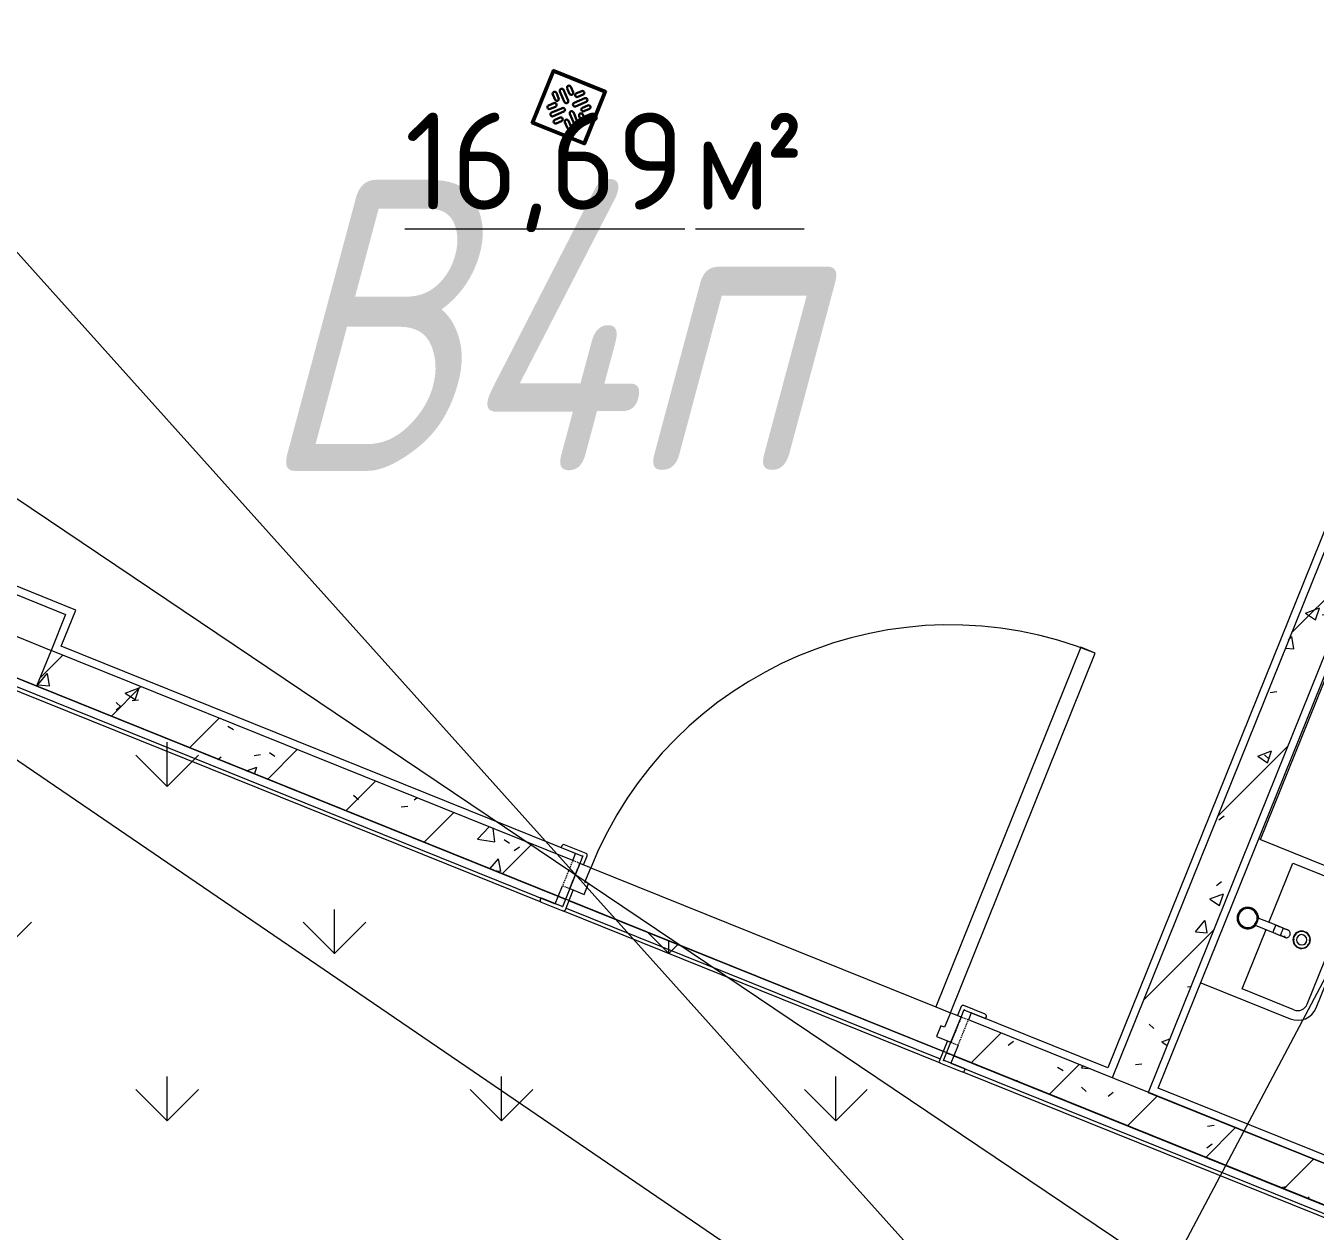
# Model space of a CAD drawing. Header units: millimetres. Extents: x -584918 to 2941280, y 3000189 to 4229862.
# Drawn here: x 208596 to 211921, y 3668918 to 3672027 of the extents above; entities that cross this region are included whole.
import ezdxf

# ---------------------------------------------------------------- set-up
doc = ezdxf.new("R2010")
doc.units = ezdxf.units.MM
doc.linetypes.add('ASVP_Невидимые', pattern=[5, 3, -2])
for name, color, linetype, lineweight in [('Двери', 7, 'Continuous', 0), ('Марки помещений', 7, 'Continuous', 0), ('Обобщенные модели', 7, 'Continuous', 0), ('Перекрытие', 7, 'Continuous', 0), ('Сантехника', 7, 'Continuous', 0), ('Стены внутренние', 7, 'Continuous', 0), ('Стены несущие', 7, 'Continuous', 0), ('Стены отделка', 7, 'Continuous', 0), ('экспертиза ДУ', 1, 'Continuous', 0), ('экспертиза ДУ категории', 1, 'Continuous', 0), ('экспертиза ДУ пояснения', 6, 'Continuous', 0), ('экспертиза условные обозначения', 1, 'Continuous', 0)]:
    doc.layers.add(name, color=color, linetype=linetype, lineweight=lineweight)
doc.styles.add('GOST Common_2', font='', dxfattribs={"height": 500})
doc.styles.add('GOST Common_3', font='', dxfattribs={"width": 0.9, "height": 500})
doc.styles.add('mytext', font='isocpeur.ttf', dxfattribs={"width": 0.8, "oblique": 14.999978})
doc.styles.get('GOST Common_2').set_extended_font_data('GOST Common')
doc.styles.get('GOST Common_3').set_extended_font_data('GOST Common')
pattern_1 = [(45, (192051.36, 3643581.32), (-141.4214, 141.4214), [])]
pattern_2 = [(50, (192051.36, 3643581.32), (364.368, -31.8783), [38.1, -419.1]), (355, (192051.36, 3643581.3), (-70.486, 382.1133), [30.48, -335.28]), (100.451, (192081.73, 3643578.66), (293.885, 350.2334), [32.38, -356.18]), (46.184, (192051.36, 3643682.9), (542.1585, -84.086), [57.15, -628.65]), (96.636, (192096.54, 3643675.9), (474.805, 494.8554), [48.57, -534.27]), (351.184, (192051.36, 3643682.9), (474.81, 494.85), [45.72, -502.92]), (21, (192102.16, 3643657.52), (303.2285, -204.5305), [38.1, -419.1]), (326, (192102.16, 3643657.5), (123.604, 368.376), [30.48, -335.28]), (71.451, (192127.43, 3643640.47), (426.834, 163.8427), [32.38, -356.18]), (37.5, (192051.36, 3643581.32), (6.17665, 169.11015), [16.764, -314.452, 16.764, -323.596, -336.55]), (37.5, (192051.36, 3643581.32), (6.17665, 169.11015), [-671.576, 16.764, -319.786]), (7.5, (192051.36, 3643581.32), (133.6389, 200.3615), [16.764, -177.292, 16.764, -306.832, -128.27]), (7.5, (192051.36, 3643581.32), (133.6389, 200.3615), [-517.652, 16.764, -111.506]), (327.5, (191938.08, 3643581.32), (271.1818, -11.45836), [16.764, -110.236, 16.764, -379.476, -525.78]), (327.5, (191938.08, 3643581.32), (271.1818, -11.45836), [-523.24, 16.764, -509.016]), (317.5, (191887.28, 3643581.32), (296.2585, 50.8528), [16.764, -148.336, 16.764, -246.38, -373.38]), (317.5, (191887.28, 3643581.32), (296.2585, 50.8528), [-428.244, 16.764, -356.616])]

# ---------------------------------------------------------------- blocks, each defined once
blk = doc.blocks.new('VK_02_Мойка - Рукомойник-V162-АР Этаж 01')
at = {"layer": 'Сантехника', "color": 253, "true_color": 0xaaaaaa}
for p, q in [((-200, 0), (-200, -249)), ((-175, -249), (-175, -105)), ((-175, -105), (-9.9, -105)), ((9.9, -105), (175, -105)), ((175, -105), (175, -249)), ((-149, -275), (149, -275)), ((-149, -300), (149, -300))]:
    blk.add_line(p, q, dxfattribs=at)
for centre, radius, start, end in [((-149, -249), 51, 180, 270), ((-149, -249), 26, 180, 270), ((149, -249), 26, 270, 360), ((149, -249), 51, 270, 360)]:
    blk.add_arc(centre, radius, start, end, dxfattribs=at)
blk = doc.blocks.new('МС_03-03_Смеситель_Однокрановый - МС_03-03_Смеситель_Однокрановый-V163-АР Этаж 01')
at = {"layer": 'Сантехника', "color": 253, "true_color": 0xaaaaaa}
for p, q in [((-10, -24.6), (-10, -74.6)), ((10, -74.6), (10, -24.6)), ((-10, -74.6), (-10, -94.6)), ((-10, -74.6), (-10, -80.8)), ((-10, -83.3), (-10, -98.3)), ((-10, -94.6), (-9.9, -94.6)), ((10, -94.6), (10, -74.6)), ((10, -80.8), (10, -74.6)), ((10, -98.3), (10, -83.3)), ((-10, -108.1), (-10, -109.9)), ((10, -109.9), (10, -108.1))]:
    blk.add_line(p, q, dxfattribs=at)
at = {"layer": 'Сантехника', "color": 253, "true_color": 0xaaaaaa, "flags": 128}
for points in [[(-10, -83.3), (-10, -82), (-10, -80.8)], [(-10, -80.8), (-10, -82), (-10, -83.3)], [(9.9, -94.6), (9.5, -94.6), (8.9, -94.6), (8.1, -94.6), (7.1, -94.6), (5.9, -94.6), (4.5, -94.6), (3.1, -94.6), (1.6, -94.6), (0, -94.6), (-1.6, -94.6), (-3.1, -94.6), (-4.5, -94.6), (-5.9, -94.6), (-7.1, -94.6), (-8.1, -94.6), (-8.9, -94.6), (-9.5, -94.6), (-9.9, -94.6), (-10, -94.6)], [(-10, -108.1), (-10, -104.4), (-10, -98.3)], [(-10, -98.3), (-10, -104.4), (-10, -108.1)], [(10, -80.8), (10, -82), (10, -83.3)], [(10, -83.3), (10, -82), (10, -80.8)], [(10, -98.3), (10, -104.4), (10, -108.1)], [(10, -108.1), (10, -104.4), (10, -98.3)], [(-7, -104.8), (-8.1, -105.7), (-9.1, -107), (-9.8, -108.4), (-10, -109.9)], [(-10, -109.9), (-9.8, -111.5), (-9.1, -112.9), (-8.1, -114.2), (-6.7, -115.3), (-5, -116.2), (-3.1, -116.8), (-1, -117.2), (1, -117.2), (3.1, -116.8), (5, -116.2), (6.7, -115.3), (8.1, -114.2), (9.1, -112.9), (9.8, -111.5), (10, -109.9)], [(10, -109.9), (9.8, -108.4), (9.1, -107)]]:
    blk.add_lwpolyline(points, dxfattribs=at)
at = {"layer": 'Сантехника', "color": 253, "true_color": 0xaaaaaa}
for radius, start, end in [(27.5, 360, 180), (27.5, 165, 180), (27.5, 180, 248.3704), (27.5, 180, 198.023), (27.5, 143.312, 156.6878), (24.5, 360, 180), (24.5, 180, 360), (27.5, 101.9769, 138.0229), (27.5, 83.3119, 96.6877), (27.5, 41.9768, 78.0228), (27.5, 23.3117, 36.6875), (27.5, 0, 18.0226), (27.5, 203.3122, 216.688), (27.5, 221.9771, 238.1454), (27.5, 240, 248.4991), (27.5, 291.6291, 320), (27.5, 291.5009, 318.0232), (27.5, 320.4585, 360), (27.5, 323.3125, 336.6883), (27.5, 345, 360)]:
    blk.add_arc((0, 0), radius, start, end, dxfattribs=at)
for points, knots in [([(10, -24.6), (9.8, -24.6), (9.5, -24.6), (9, -24.7), (8.6, -24.8), (8.4, -24.9), (8, -25), (7.4, -25.1), (6.7, -25.3), (6.2, -25.4), (5.9, -25.4), (5.4, -25.5), (4.7, -25.6), (3.7, -25.8), (2.6, -25.9), (0.8, -26), (-0.8, -26), (-2.5, -25.9), (-3.5, -25.8), (-4.4, -25.7), (-5, -25.6), (-5.5, -25.5), (-5.9, -25.4), (-6.2, -25.4), (-6.4, -25.3), (-6.6, -25.3), (-7, -25.2), (-7.5, -25.1), (-8, -25), (-8.3, -24.9), (-8.6, -24.8), (-8.8, -24.8), (-9.1, -24.7), (-9.4, -24.6), (-9.7, -24.6), (-9.9, -24.6), (-10, -24.6)], [-1, -1, -1, -1, -0.958333, -0.916667, -0.895833, -0.885417, -0.875, -0.833333, -0.791667, -0.78125, -0.770833, -0.75, -0.708333, -0.666667, -0.611111, -0.555556, -0.444444, -0.388889, -0.333333, -0.305556, -0.277778, -0.25, -0.236111, -0.222222, -0.215278, -0.208333, -0.194444, -0.166667, -0.138889, -0.125, -0.111111, -0.097222, -0.083333, -0.055556, -0.027778, 0, 0, 0, 0]), ([(-9.9, -74.6), (-9.8, -74.6), (-9.5, -74.5), (-8.9, -74.5), (-8.1, -74.4), (-7.1, -74.4), (-5.5, -74.3), (-2.2, -74.2), (3.3, -74.2), (7.7, -74.4), (9.4, -74.5), (9.8, -74.6), (9.9, -74.6)], [0.05, 0.05, 0.05, 0.05, 0.1, 0.15, 0.2, 0.25, 0.3, 0.4, 0.6, 0.8, 0.9, 0.95, 0.95, 0.95, 0.95])]:
    blk.add_open_spline(points, degree=3, knots=knots, dxfattribs=at)
blk = doc.blocks.new('МС_03-04_Сифон_Бутылочный - Для умывальника_Гофрированный выпуск_DN1-V164-АР Этаж 01')
at = {"layer": 'Сантехника', "color": 253, "true_color": 0xaaaaaa}
for radius, start, end in [(22.5, 0, 180), (22.5, 180, 0), (21.5, 111.0198, 180), (21.5, 180, 0), (20, 158.285, 164.9916), (13.3, 0, 180), (13.3, 180, 0), (21.5, 0, 106.0385), (20, 17.91, 21.715), (20, 195.0084, 201.715), (20, 338.285, 344.9916)]:
    blk.add_arc((0, 0), radius, start, end, dxfattribs=at)
blk = doc.blocks.new('VM_Ванная моечная 2-секционная - ГхШ 700х1200-V186-АР Этаж 01')
at = {"layer": 'Сантехника'}
for p, q in [((-600, -5), (-600, 0)), ((600, 0), (600, -5)), ((-600, -5), (-600, -700)), ((-600, -5), (600, -5)), ((600, -700), (600, -5)), ((-450, -150), (-150, -150)), ((-450, -152), (-150, -152)), ((150, -150), (420.7, -150)), ((150, -152), (420.7, -152)), ((-550, -550), (-550, -250)), ((-548, -550), (-548, -250)), ((-52, -250), (-52, -550)), ((-50, -250), (-50, -550)), ((50, -550), (50, -250)), ((52, -550), (52, -250)), ((518.7, -250), (518.7, -550)), ((520.7, -250), (520.7, -550)), ((-150, -648), (-450, -648)), ((-150, -650), (-450, -650)), ((420.7, -648), (150, -648)), ((420.7, -650), (150, -650)), ((-600, -700), (600, -700))]:
    blk.add_line(p, q, dxfattribs=at)
at = {"layer": 'Сантехника', "color": 253, "true_color": 0xaaaaaa}
for p, q in [((-169.6, -234.9), (-158.2, -226.6)), ((-157.4, -226.2), (-142.6, -226.2)), ((-141.8, -226.6), (-130.4, -234.9)), ((430.4, -234.9), (441.8, -226.6)), ((442.6, -226.2), (457.4, -226.2)), ((458.2, -226.6), (469.6, -234.9)), ((-175, -250), (-170.4, -235.9)), ((-170.4, -264.1), (-175, -250)), ((-158.2, -273.4), (-169.6, -265.1)), ((-130.4, -265.1), (-141.8, -273.4)), ((-129.6, -235.9), (-125, -250)), ((-125, -250), (-129.6, -264.1)), ((425, -250), (429.6, -235.9)), ((429.6, -264.1), (425, -250)), ((441.8, -273.4), (430.4, -265.1)), ((469.6, -265.1), (458.2, -273.4)), ((470.4, -235.9), (475, -250)), ((475, -250), (470.4, -264.1)), ((-142.6, -273.8), (-157.4, -273.8)), ((457.4, -273.8), (442.6, -273.8))]:
    blk.add_line(p, q, dxfattribs=at)
at = {"layer": 'Сантехника', "flags": 128}
for points in [[(-25, -125), (-24.5, -122.1), (-23.1, -119.3), (-20.8, -116.7), (-17.7, -114.4), (-13.9, -112.5), (-9.6, -111.1), (-4.9, -110.3), (0, -110), (4.9, -110.3), (9.6, -111.1), (13.9, -112.5), (17.7, -114.4), (20.8, -116.7), (23.1, -119.3), (24.5, -122.1), (25, -125)], [(25, -125), (24.5, -127.9), (23.1, -130.7), (20.8, -133.3), (17.7, -135.6), (13.9, -137.5), (9.6, -138.9), (4.9, -139.7), (0, -140), (-4.9, -139.7), (-9.6, -138.9), (-13.9, -137.5), (-17.7, -135.6), (-20.8, -133.3), (-23.1, -130.7), (-24.5, -127.9), (-25, -125)]]:
    blk.add_lwpolyline(points, dxfattribs=at)
at = {"layer": 'Сантехника'}
for centre, radius, start, end in [((-450, -250), 100, 90, 180), ((-450, -250), 98, 90, 180), ((-150, -250), 100, 360, 90), ((-150, -250), 98, 0, 90), ((150, -250), 100, 90, 180), ((150, -250), 98, 90, 180), ((420.7, -250), 100, 0, 90), ((420.7, -250), 98, 0, 90), ((-150, -250), 25, 0, 180), ((450, -250), 25, 0, 180), ((-150, -250), 25, 180, 360), ((450, -250), 25, 180, 360), ((-450, -550), 100, 180, 270), ((-450, -550), 98, 180, 270), ((-150, -550), 98, 270, 0), ((-150, -550), 100, 270, 0), ((150, -550), 100, 180, 270), ((150, -550), 98, 180, 270), ((420.7, -550), 100, 270, 0), ((420.7, -550), 98, 270, 0)]:
    blk.add_arc(centre, radius, start, end, dxfattribs=at)
blk = doc.blocks.new('ADSK_Трап_ПП_Вертикальный - DN50-V195-АР Этаж 01')
at = {"layer": 'Сантехника', "lineweight": 30}
for p, q in [((74, 74), (-74, 74)), ((-74, 74), (-74, -74)), ((-70, 70), (70, 70)), ((-70, -70), (-70, 70)), ((70, 70), (70, -70)), ((74, -74), (74, 74)), ((-8.4, 15), (-29.6, 36.2)), ((-22.4, 43.4), (-11.8, 32.8)), ((-15.4, 50.5), (-4.7, 39.9)), ((14.9, 51), (4.3, 40.4)), ((8, 15.5), (29.2, 36.7)), ((22, 43.9), (11.4, 33.3)), ((-51, 14.9), (-40.4, 4.3)), ((-43.9, 22), (-33.3, 11.4)), ((-15.5, 8), (-36.7, 29.2)), ((15, 8.4), (36.2, 29.6)), ((43.4, 22.4), (32.8, 11.8)), ((50.5, 15.4), (39.9, 4.7)), ((-50.5, -15.4), (-39.9, -4.7)), ((-43.4, -22.4), (-32.8, -11.8)), ((-15, -8.4), (-36.2, -29.6)), ((-8, -15.5), (-29.2, -36.7)), ((8.4, -15), (29.6, -36.2)), ((22.4, -43.4), (11.8, -32.8)), ((15.5, -8), (36.7, -29.2)), ((43.9, -22), (33.3, -11.4)), ((51, -14.9), (40.4, -4.3)), ((-22, -43.9), (-11.4, -33.3)), ((-14.9, -51), (-4.3, -40.4)), ((15.4, -50.5), (4.7, -39.9)), ((-74, -74), (74, -74)), ((70, -70), (-70, -70))]:
    blk.add_line(p, q, dxfattribs=at)
for centre, radius, start, end in [((-33.2, 32.7), 4.99, 45, 225), ((-18.9, 47), 5, 45, 225), ((-8.3, 36.4), 5, 225, 45), ((7.8, 36.8), 5, 135, 315), ((18.4, 47.4), 5, 315, 135), ((32.7, 33.2), 4.99, 315, 135), ((-47.4, 18.4), 5, 45, 225), ((-36.8, 7.8), 5, 225, 45), ((-12, 11.5), 4.99, 225, 45), ((11.5, 12), 4.99, 135, 315), ((36.4, 8.3), 5, 135, 315), ((47, 18.9), 5, 315, 135), ((-47, -18.9), 5, 135, 315), ((-36.4, -8.3), 5, 315, 135), ((-32.7, -33.2), 4.99, 135, 315), ((-11.5, -12), 4.99, 315, 135), ((-7.8, -36.8), 5, 315, 135), ((8.3, -36.4), 5, 45, 225), ((12, -11.5), 4.99, 45, 225), ((33.2, -32.7), 4.99, 225, 45), ((36.8, -7.8), 5, 45, 225), ((47.4, -18.4), 5, 225, 45), ((-18.4, -47.4), 5, 135, 315), ((18.9, -47), 5, 225, 45)]:
    blk.add_arc(centre, radius, start, end, dxfattribs=at)
blk = doc.blocks.new('ВК_Домодедово_rvt-1-АР Этаж 01')
at = {"layer": 'Сантехника', "color": 253, "lineweight": 9, "true_color": 0xaaaaaa}
for name, p, rotation in [('ADSK_Трап_ПП_Вертикальный - DN50-V195-АР Этаж 01', (17945.7, 28235.4), 338.0499999999996), ('VM_Ванная моечная 2-секционная - ГхШ 700х1200-V186-АР Этаж 01', (19948.7, 26905.3), 68.05130091645731), ('VK_02_Мойка - Рукомойник-V162-АР Этаж 01', (19649.7, 26163.3), 68.05130091645765), ('МС_03-03_Смеситель_Однокрановый - МС_03-03_Смеситель_Однокрановый-V163-АР Этаж 01', (19696.1, 26144.6), 68.05130091645765), ('МС_03-04_Сифон_Бутылочный - Для умывальника_Гофрированный выпуск_DN1-V164-АР Этаж 01', (19835.2, 26088.6), 158.0513009164576)]:
    blk.add_blockref(name, p, dxfattribs=dict(at, rotation=rotation))
blk = doc.blocks.new('ASVP_ДверьДеревянная_1 полотно - Входная_внутр_ 1000х2000h_полотно_ Г Л _950 в свету_-7521736-АР Этаж 01')
at = {"layer": 'Двери', "lineweight": 18}
for p, q in [((500, 1050), (460, 1050)), ((460, 1050), (460, 50)), ((500, 50), (500, 1050)), ((-500, 50), (-530, 50)), ((-530, 50), (-530, -20)), ((-500, 10), (-500, 50)), ((460, 50), (500, 50)), ((530, 50), (500, 50)), ((500, 50), (500, 10)), ((530, -20), (530, 50)), ((-490, 10), (-500, 10)), ((-490, -20), (-490, 10)), ((500, 10), (490, 10)), ((490, 10), (490, -20)), ((-530, -20), (-490, -20)), ((490, -20), (530, -20))]:
    blk.add_line(p, q, dxfattribs=at)
at = {"layer": 'Двери', "linetype": 'ASVP_Невидимые', "lineweight": 18}
for p, q in [((-530, 50), (-550, 50)), ((-550, 50), (-550, -20)), ((-530, -20), (-530, 50)), ((550, 50), (530, 50)), ((530, 50), (530, -20)), ((550, -20), (550, 50)), ((-550, -20), (-530, -20)), ((530, -20), (550, -20))]:
    blk.add_line(p, q, dxfattribs=at)
at = {"layer": 'Двери'}
blk.add_arc((500, 50), 1000, 90, 180, dxfattribs=at)
blk = doc.blocks.new('ASVP_НАЛИЧНИК МДФ_Двери - Наличник дверной МДФ-V21-АР Этаж 01')
at = {"layer": 'Обобщенные модели'}
h = blk.add_hatch(dxfattribs=at)
h.set_pattern_fill('FP_13', color=256, style=0, pattern_type=2)
h.set_pattern_definition([(238.819, (-7377.38, -30529.885), (847.5705, 1239.66265), [208.25, -1874.25]), (228.514, (-7098.89, -30552.37), (-230.6314, -541.9913), [465.661, -465.661]), (220.384, (-7021.05, -30745.53), (-616.941, -697.6711), [263.418, -1053.671])])
h.paths.add_polyline_path([(585, -10), (588.5, -8.5), (590, -5), (590, 0), (530, 0), (529.9, 50), (520, 50), (520, -5), (521.5, -8.5), (525.2, -10), (562.1, -10)])
h.paths.add_polyline_path([(-525, -10), (-521.5, -8.5), (-520, -3.7), (-520, 50), (-530, 50), (-531, 0), (-590, 0), (-590, -5), (-588.5, -8.5), (-585, -10), (-526.4, -10)])
for p, q in [((-530, 50), (-530, -1)), ((-520, -5), (-520, 50)), ((520, 50), (520, -5)), ((530, -1), (530, 50)), ((-531, 0), (-590, 0)), ((-590, 0), (-590, -5)), ((590, 0), (531, 0)), ((590, -5), (590, 0)), ((-585, -10), (-525, -10)), ((-531, -1), (-531, 0)), ((-530, -1), (-531, -1)), ((525, -10), (585, -10)), ((531, -1), (530, -1)), ((531, 0), (531, -1))]:
    blk.add_line(p, q, dxfattribs=at)
for centre, start, end in [((-585, -5), 180, 270), ((-525, -5), 270, 360), ((525, -5), 180, 270), ((585, -5), 270, 360)]:
    blk.add_arc(centre, 5, start, end, dxfattribs=at)
blk = doc.blocks.new('ASVP_НАЛИЧНИК МДФ_Двери - Наличник дверной МДФ-V22-АР Этаж 01')
at = {"layer": 'Обобщенные модели'}
h = blk.add_hatch(dxfattribs=at)
h.set_pattern_fill('FP_14', color=256, style=0, pattern_type=2)
h.set_pattern_definition([(58.819, (7377.38, 30669.885), (-847.5705, -1239.66265), [208.25, -1874.25]), (48.514, (7098.89, 30692.37), (230.6308, 541.9905), [465.661, -465.661]), (40.384, (7021.05, 30885.53), (616.941, 697.6711), [263.418, -1053.671])])
h.paths.add_polyline_path([(-590, 0), (-590, -5), (-588.5, -8.5), (-585, -10), (-525, -10), (-521.5, -8.5), (-520, -4.8), (-520, 20), (-530, 20), (-531, 0), (-589, 0)])
h.paths.add_polyline_path([(520, 20), (520, -5), (521.5, -8.5), (525, -10), (585, -10), (588.5, -8.5), (590, -5), (590, 0), (530, -1), (530, 20), (521.5, 20)])
for p, q in [((-531, 0), (-590, 0)), ((-590, 0), (-590, -5)), ((-531, -1), (-531, 0)), ((-530, 20), (-530, -1)), ((-520, -5), (-520, 20)), ((520, 20), (520, -5)), ((530, -1), (530, 20)), ((-585, -10), (-525, -10)), ((-530, -1), (-531, -1)), ((525, -10), (585, -10)), ((531, -1), (530, -1)), ((590, 0), (531, 0)), ((531, 0), (531, -1)), ((590, -5), (590, 0))]:
    blk.add_line(p, q, dxfattribs=at)
for centre, start, end in [((-585, -5), 180, 270), ((-525, -5), 270, 360), ((525, -5), 180, 270), ((585, -5), 270, 360)]:
    blk.add_arc(centre, 5, start, end, dxfattribs=at)

msp = doc.modelspace()

# ---------------------------------------------------------------- hatches: boundary and pattern name
at = {"layer": 'Стены внутренние'}
h = msp.add_hatch(dxfattribs=at)
h.set_pattern_fill('FP_1', color=256, style=0, pattern_type=2)
h.set_pattern_definition(pattern_1)
h.paths.add_polyline_path([(211490.713, 3669276.21), (212873.685, 3672708.03), (212780.933, 3672745.408), (211397.961, 3669313.588), (211490.611, 3669276.251)])
h = msp.add_hatch(dxfattribs=at)
h.set_pattern_fill('FP_2', color=256, style=0, pattern_type=2)
h.set_pattern_definition(pattern_2)
h.paths.add_polyline_path([(211490.713, 3669276.21), (212873.685, 3672708.03), (212780.933, 3672745.408), (211397.961, 3669313.588), (211490.611, 3669276.251)])
h = msp.add_hatch(dxfattribs=at)
h.set_pattern_fill('FP_1', color=256, style=0, pattern_type=2)
h.set_pattern_definition(pattern_1)
h.paths.add_polyline_path([(211638.839, 3669108.703), (211676.216, 3669201.455), (211026.953, 3669463.099), (210989.576, 3669370.347), (211613.656, 3669118.852)])
h.paths.add_polyline_path([(209969.305, 3669781.501), (210006.682, 3669874.252), (208661.78, 3670416.228), (208624.402, 3670323.476), (209961.829, 3669784.513)])
h = msp.add_hatch(dxfattribs=at)
h.set_pattern_fill('FP_2', color=256, style=0, pattern_type=2)
h.set_pattern_definition(pattern_2)
h.paths.add_polyline_path([(211638.839, 3669108.703), (211676.216, 3669201.455), (211026.953, 3669463.099), (210989.576, 3669370.347), (211613.656, 3669118.852)])
h.paths.add_polyline_path([(209969.305, 3669781.501), (210006.682, 3669874.252), (208661.78, 3670416.228), (208624.402, 3670323.476), (209961.829, 3669784.513)])
h = msp.add_hatch(dxfattribs=at)
h.set_pattern_fill('FP_1', color=256, style=0, pattern_type=2)
h.set_pattern_definition(pattern_1)
h.paths.add_polyline_path([(212102.598, 3668921.815), (212139.976, 3669014.567), (211676.216, 3669201.455), (211638.839, 3669108.703), (211872.436, 3669014.567)])
h = msp.add_hatch(dxfattribs=at)
h.set_pattern_fill('FP_2', color=256, style=0, pattern_type=2)
h.set_pattern_definition(pattern_2)
h.paths.add_polyline_path([(212102.598, 3668921.815), (212139.976, 3669014.567), (211676.216, 3669201.455), (211638.839, 3669108.703), (211872.436, 3669014.567)])
at = {"layer": 'экспертиза условные обозначения'}
h = msp.add_hatch(dxfattribs=at)
h.set_pattern_fill('GRASS', color=3, scale=24)
h.set_pattern_definition([(90, (131802.37, 3455831.77), (-431.0523, 431.0523), [114.3, -747.8046]), (45, (131802.4, 3455831.8), (-431.0523, 431.0523), [114.3, -495.3]), (135, (131802.4, 3455831.8), (-431.0523, -431.0523), [114.3, -495.3])])
h.paths.add_polyline_path([(207374.352, 3670828.074), (218226.323, 3666454.892), (217665.658, 3665063.613), (208204.965, 3668876.131), (205065.245, 3661084.973), (203673.966, 3661645.637)])

# ---------------------------------------------------------------- linework, layer by layer
at = {"layer": 'Перекрытие'}
for p, q in [((208012.517, 3670677.871), (208661.78, 3670416.228)), ((210053.058, 3669855.564), (210943.476, 3669496.738)), ((209987.855, 3669774.025), (209969.305, 3669781.501)), ((210961.75, 3669381.56), (209997.13, 3669770.287)), ((210989.576, 3669370.347), (210971.025, 3669377.822))]:
    msp.add_line(p, q, dxfattribs=at)
at = {"layer": 'Стены внутренние'}
for p, q in [((209925.628, 3669766.757), (207388.864, 3670789.035)), ((209989.655, 3669751.737), (210954.274, 3669363.01)), ((210955.174, 3669351.865), (209981.279, 3669744.331)), ((212986.441, 3668533.295), (211010.825, 3669329.439))]:
    msp.add_line(p, q, dxfattribs=at)
at = {"layer": 'Стены несущие'}
for p, q in [((212780.933, 3672745.408), (211397.961, 3669313.588)), ((212873.685, 3672708.03), (211490.713, 3669276.21)), ((208661.78, 3670416.228), (208624.402, 3670323.476)), ((210006.682, 3669874.252), (208661.78, 3670416.228)), ((209969.305, 3669781.501), (208624.402, 3670323.476)), ((209969.305, 3669781.501), (209980.518, 3669809.326)), ((212139.976, 3669014.567), (211026.953, 3669463.099)), ((211000.789, 3669398.172), (210989.576, 3669370.347)), ((210989.576, 3669370.347), (212102.598, 3668921.815)), ((211676.216, 3669201.455), (212121.425, 3669022.043))]:
    msp.add_line(p, q, dxfattribs=at)
at = {"layer": 'Стены отделка'}
for p, q in [((212754.907, 3672734.333), (211386.886, 3669339.614)), ((211516.739, 3669287.285), (212884.76, 3672682.004)), ((207383.327, 3670802.048), (209961.829, 3669762.95)), ((208725.184, 3670520.055), (208038.82, 3670796.649)), ((208049.894, 3670770.623), (208699.158, 3670508.98)), ((208624.402, 3670323.476), (207975.139, 3670585.12)), ((208687.806, 3670427.303), (208725.184, 3670520.055)), ((208699.158, 3670508.98), (208661.78, 3670416.228)), ((210014.158, 3669892.803), (208687.806, 3670427.303)), ((210006.682, 3669874.252), (210014.158, 3669892.803)), ((209961.829, 3669762.95), (209969.305, 3669781.501)), ((211034.429, 3669481.649), (211026.953, 3669463.099)), ((211386.886, 3669339.614), (211034.429, 3669481.649)), ((210989.576, 3669370.347), (210982.1, 3669351.796)), ((210982.1, 3669351.796), (213022.642, 3668529.488)), ((212128.901, 3669040.593), (211516.739, 3669287.285)), ((211490.713, 3669276.21), (211676.216, 3669201.455))]:
    msp.add_line(p, q, dxfattribs=at)
at = {"layer": 'экспертиза ДУ'}
for points in [[(215439.194, 3663794.928), (150067.279, 3736608.128)], [(211270.319, 3668294.075), (127557.279, 3725348.128)], [(127557.279, 3725348.128), (212170.717, 3668385.589)]]:
    msp.add_lwpolyline(points, dxfattribs=at)
at = {"layer": 'экспертиза ДУ пояснения'}
msp.add_lwpolyline([(211270.319, 3668294.075), (233485.223, 3710244.841)], dxfattribs=at)
at = {"layer": 'экспертиза условные обозначения', "color": 3}
msp.add_lwpolyline([(207374.352, 3670828.074), (218226.323, 3666454.892), (217665.658, 3665063.613), (208204.965, 3668876.131), (205065.245, 3661084.973), (203673.966, 3661645.637), (207374.352, 3670828.074)], dxfattribs=at)

# ---------------------------------------------------------------- block references
msp.add_blockref('ВК_Домодедово_rvt-1-АР Этаж 01', (192051.361, 3643581.316))
at = {"layer": 'Двери', "rotation": 338.0513009164573}
msp.add_blockref('ASVP_ДверьДеревянная_1 полотно - Входная_внутр_ 1000х2000h_полотно_ Г Л _950 в свету_-7521736-АР Этаж 01', (210498.129, 3669622.3), dxfattribs=at)
at = {"layer": 'Обобщенные модели'}
for name, p, rotation in [('ASVP_НАЛИЧНИК МДФ_Двери - Наличник дверной МДФ-V22-АР Этаж 01', (210524.293, 3669687.226), 158.0513009164571), ('ASVP_НАЛИЧНИК МДФ_Двери - Наличник дверной МДФ-V21-АР Этаж 01', (210471.965, 3669557.373), 338.0513009164573)]:
    msp.add_blockref(name, p, dxfattribs=dict(at, rotation=rotation))

# ---------------------------------------------------------------- texts
at = {"layer": 'Марки помещений', "char_height": 250, "attachment_point": 1}
for s, insert, width, style in [('\\L16,69 ', (209573.677, 3671802.741), 909.11362, 'GOST Common_2'), ('\\L\\fGOST Common|b0|i0|c238|p34|;\\W.9;\\L²', (210502.365, 3671802.741), 165.94931, 'GOST Common_3'), ('\\L\\fGOST Common|b0|i0|c204|p34|;\\W.9;\\Lм', (210323.771, 3671802.741), 216.45562, 'GOST Common_2')]:
    msp.add_mtext(s, dxfattribs=dict(at, insert=insert, width=width, style=style))
at = {"layer": 'экспертиза ДУ категории', "lineweight": 50, "insert": (209193.892, 3671629.104), "char_height": 750, "attachment_point": 1, "style": 'mytext'}
msp.add_mtext_dynamic_manual_height_columns('В4п', width=2459.42723, gutter_width=17359.771, heights=[0], dxfattribs=at)

doc.saveas('drawing.dxf')
